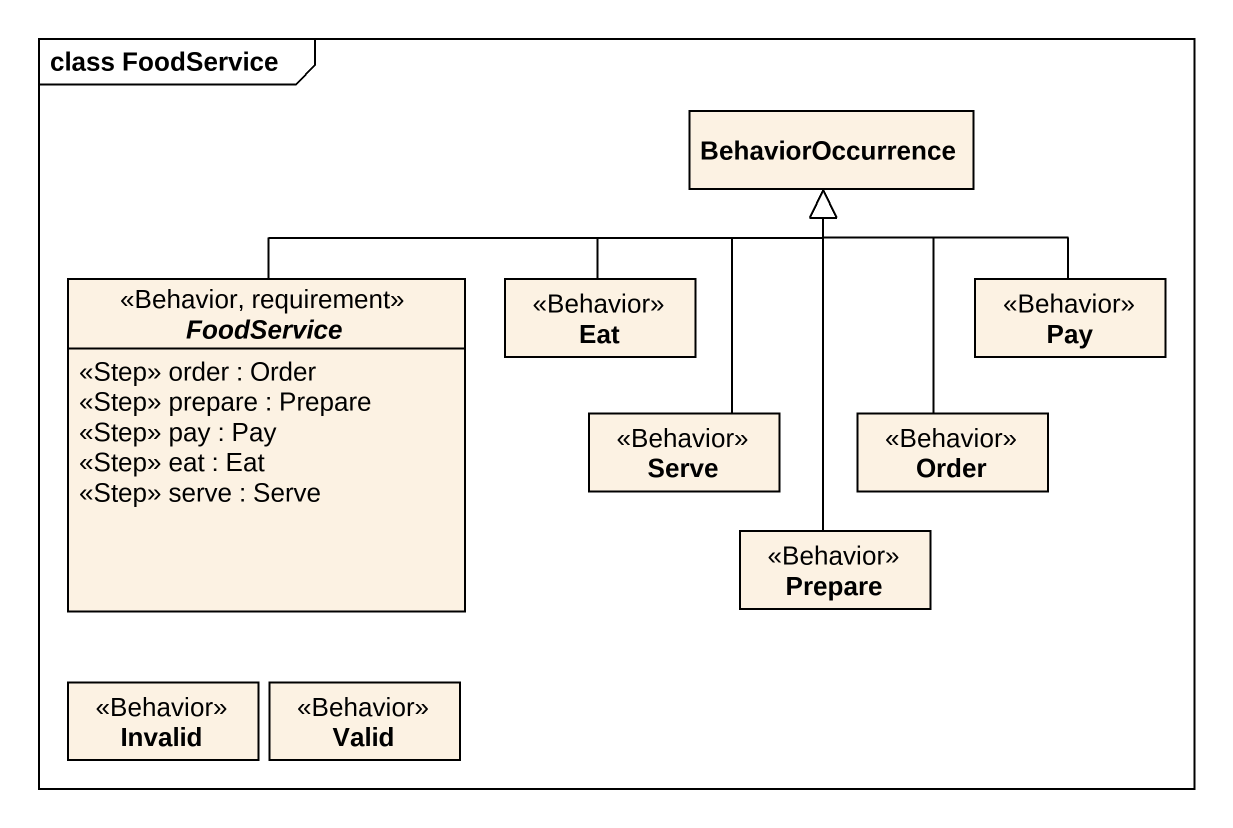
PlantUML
@startuml
mainframe class FoodService
hide circle
hide empty members
class BehaviorOccurrence
class FoodService <<Behavior, requirement>> {
  <<Step>> order : Order
  <<Step>> prepare : Prepare
  <<Step>> pay : Pay
  <<Step>> eat : Eat
  <<Step>> serve : Serve
}
class Eat <<Behavior>>
class Pay <<Behavior>>
class Serve <<Behavior>>
class Order <<Behavior>>
class Prepare <<Behavior>>
class Invalid <<Behavior>>
class Valid <<Behavior>>
FoodService -right-|> BehaviorOccurrence
Eat -up-|> BehaviorOccurrence
Pay -up-|> BehaviorOccurrence
Serve -up-|> BehaviorOccurrence
Order -up-|> BehaviorOccurrence
Prepare -up-|> BehaviorOccurrence
@enduml
